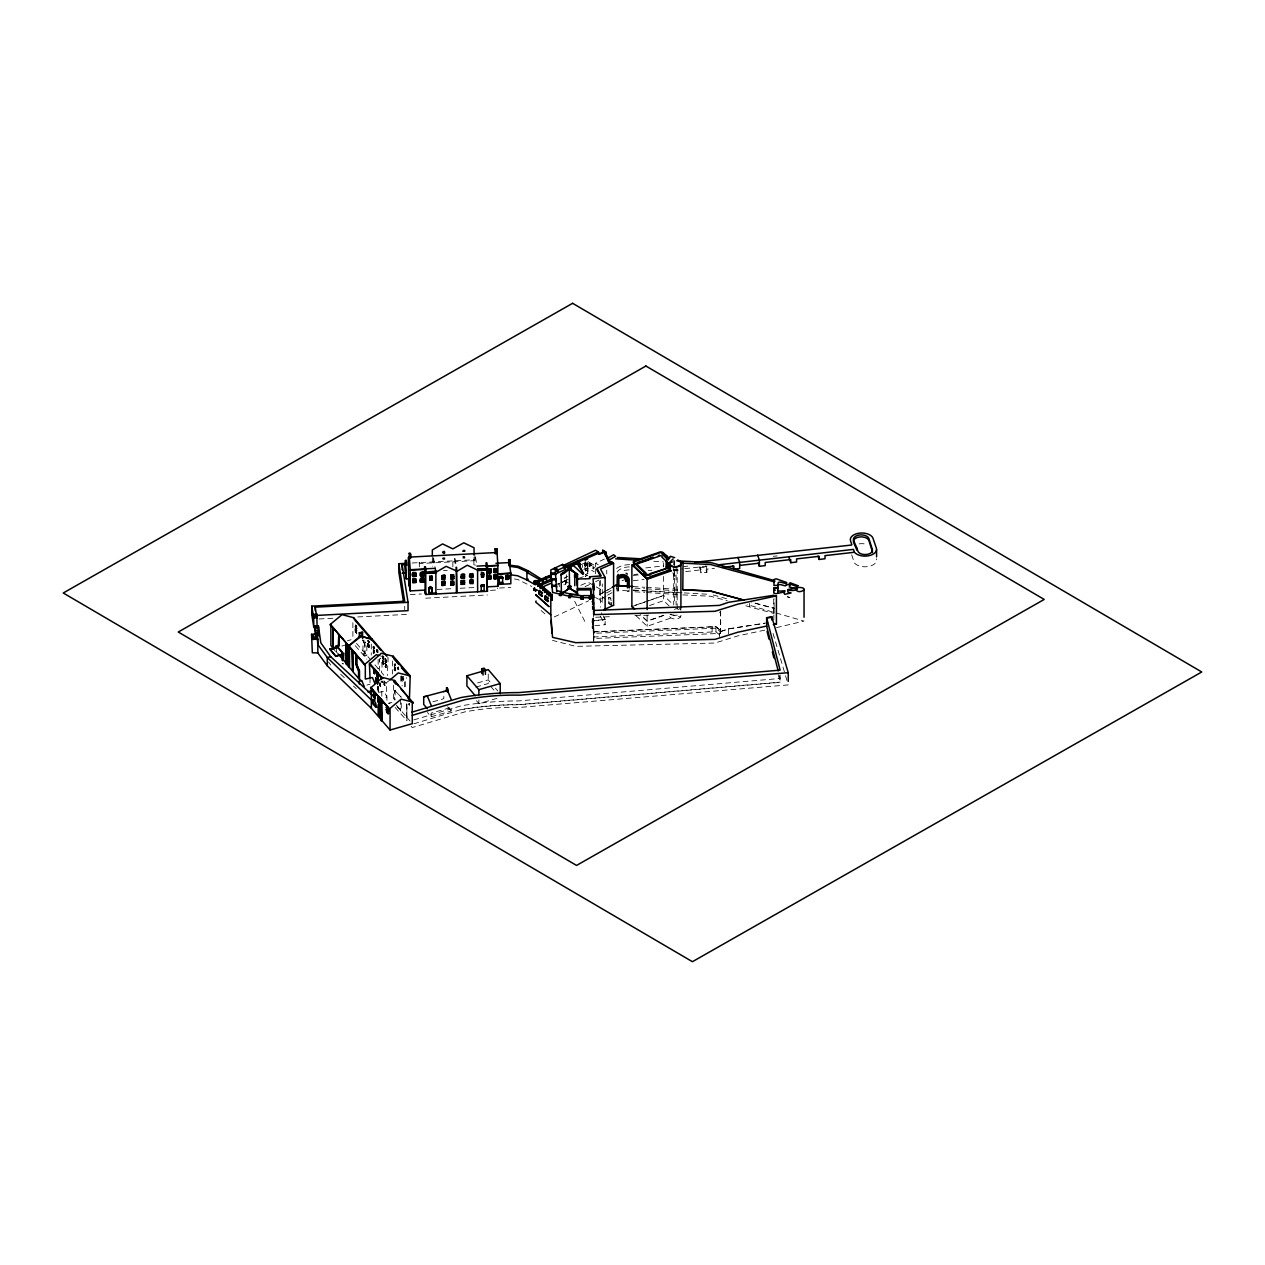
<?xml version="1.0" encoding="UTF-8"?>
<svg xmlns="http://www.w3.org/2000/svg" width="1265" height="1265" viewBox="0 0 1265 1265"><rect width="100%" height="100%" fill="white"/><g stroke="black" fill="none" stroke-linecap="round" stroke-linejoin="round"><path stroke-width="0.75" stroke-dasharray="5 3.75" d="M593.159 620.214C592.178 615.359 591.704 626.602 592.368 628.389L593.459 628.373M593.174 619.407L593.19 618.237M593.301 618.743L593.364 625.669L592.273 625.685M773.785 619.85L774.101 608.259L751.378 602.093M593.68 642.161L594.265 631.741L715.958 626.618L720.671 630.587L720.37 631.709L728.593 628.942L764.345 623.392M616.672 588.019A13.109 7.574 0 0 0 617.162 589.19C621.099 588.083 615.976 593.902 617.304 589.205M629.48 589.885L627.44 591.593L629.211 591.419M789.834 597.507L787.273 596.78L789.834 597.507L789.834 594.487M390.284 679.716L386.363 682.752L386.948 700.604M588.494 563.731L590.091 562.814L590.091 565.012L588.494 565.929L588.494 563.731L585.189 562.846M589.537 564.332L591.135 563.415L594.566 565.392L592.969 566.309L589.537 564.332L589.537 566.53L588.494 565.929M589.537 566.53L591.135 565.613L591.135 563.415M592.969 566.309L592.969 568.507L594.566 567.59M602.804 592.716L599.594 594.566L605.745 599.436M604.401 591.783L610.821 588.083M599.594 594.708L606.014 591.008M607.611 590.091L612.418 587.308M606.741 592.985L612.276 589.79M606.014 596.1L599.594 599.8L595.594 597.491M607.611 595.183L612.418 592.399M587.687 562.688L585.173 563.874L587.972 562.893M585.173 565.518L587.972 564.522L587.972 568.206C582.422 573.725 586.264 558.972 585.458 569.392M585.458 565.708L587.972 564.522M595.594 566.926L595.594 563.241L604.306 559.146M585.173 569.203L587.972 568.206M585.173 570.815L587.972 569.835L587.972 573.519L585.458 574.705M563.858 581.173L566.467 579.955L566.467 583.639L563.858 584.857M585.458 571.021L587.972 569.835M585.173 574.5L587.972 573.519M585.173 576.144C591.909 573.678 581.853 576.113 585.173 579.813M585.015 586.644L592.067 583.323M595.594 581.663L599.072 580.034M554.26 616.956L588.715 600.733M585.679 563.89L584.636 563.083L581.536 564.427L582.612 565.234L585.679 563.89L585.679 566.087L586.233 563.652M567.764 576.476L564.174 578.042L565.803 579.117M583.861 569.424L587.434 567.859L594.17 571.748M584.636 563.083L584.636 565.281L586.233 565.85M557.786 583.877L559.209 583.26L559.32 587.26M564.585 580.935L568.175 579.386M557.786 584.13L559.32 583.592L557.897 584.209M561.138 582.564L568.301 579.465M561.107 582.817L568.285 579.718M578.738 578.39L583.576 576.619M580.841 585.284L588.019 582.169L594.566 585.964M673.597 564.538L674.688 564.158L674.688 560.901M635.409 605.223L663.635 595.388L673.201 604.702M631.883 606.615L663.635 595.546M649.514 605.555L663.635 600.622L669.106 605.856M674.403 609.477L675.937 608.718A5.724 3.305 0 0 1 679.843 610.015M663.745 615.264L647.142 621.052L641.592 615.739M663.745 615.423L647.142 621.21L640.201 614.569M636.042 615.676L647.142 626.286L671.114 617.937L671.114 614.252M719.39 612.307L720.37 611.975L720.37 636.785M720.37 631.551L728.593 628.784L768.108 622.649M593.475 621.289L593.285 618.3L593.68 638.477L719.39 633.449L720.671 632.136L715.958 628.183L593.491 633.338L593.064 620.672L605.129 619.439L605.129 624.689L593.064 625.906L593.617 640.438M413.781 719.927L460.934 705.886A198.984 114.878 0 0 1 518.776 700.921L780.125 678.467L779.161 674.704M413.781 723.817L460.934 709.57A198.984 114.878 0 0 1 518.776 704.589L780.125 682.151M355.623 625.242L356.904 626.728M355.149 626.902L356.904 628.246L355.149 626.902L355.149 624.009M355.07 628.863L356.857 630.239L356.382 633.338L355.07 631.82L355.07 628.863L356.857 630.239M355.671 629.559L356.382 633.338M355.07 631.82L356.857 633.212M356.256 632.5L355.544 628.721M347.385 640.786L351.053 639.726M341.882 646.036L345.551 644.992M362.944 640.928L363.956 641.402L362.312 640.201M363.308 642.699L365.269 642.13M368.242 640.786L367.72 640.169L368.194 641.371M335.383 651.38L333.501 648.566M367.72 641.513L368.874 642.857L369.348 641.387M367.625 643.442L369.348 644.755L368.858 647.854L367.625 646.415L367.625 643.442L368.858 644.881L368.858 647.854M368.099 644.881L369.348 646.146M367.625 646.415L369.348 647.712M373.048 647.712L374.582 648.803L373.048 647.712L373.048 644.818M374.582 648.803L374.108 646.715L374.108 648.249M373.539 649.625L373.523 653.262L373.539 649.625L374.582 652.234L373.048 651.143M373.523 650.305L374.108 653.262M374.108 650.289L373.634 653.388M362.976 653.768L364.937 653.199L364.937 642.778A2.198 0.791 74 0 1 365.885 642.446A2.198 0.791 74 0 1 366.834 644.992L366.834 655.412L364.873 655.982L362.976 653.768L362.976 643.332A2.198 0.791 74 0 1 363.925 643.015A2.198 0.791 74 0 1 364.873 645.561L364.873 655.982M374.582 650.858L373.048 649.751M376.353 650.194L377.887 652.629L377.887 649.751M376.938 650.874L376.812 652.076M373.048 652.724L373.997 653.135M376.353 651.538L377.887 652.629M377.413 652.076L376.938 649.324M343.084 663.382L342.103 663.666L343.574 663.951M382.346 656.93L383.833 657.99L382.346 655.602M382.346 657.183L383.833 658.227L383.358 659.697L382.346 657.183L383.833 658.227M383.833 657.99L382.916 656.266L383.39 659.033M382.789 657.452L383.263 655.982M383.39 657.452L382.916 659.176M382.346 658.512L383.833 659.555M384.829 658.496L386.315 659.524L385.841 660.962L384.829 658.496L386.315 659.524M387.327 657.942L388.118 657.721L387.327 675.542M385.256 658.986L386.315 662.433L385.303 659.951L384.829 661.405L385.841 662.56M382.346 660.551L383.833 661.595L383.358 664.694L382.346 660.551L383.833 661.595M384.829 659.792L386.315 660.82M383.374 664.03L383.279 660.947L383.279 663.904M382.9 661.2L383.358 664.694M384.829 661.405L386.315 662.433M382.821 662.006L383.833 662.955M386.315 661.105L384.829 660.077M382.346 663.524L383.833 664.568M384.829 663.445L386.315 664.473L385.841 667.572L384.829 663.445L386.315 664.473M385.272 663.951L385.841 667.572M385.303 664.916L386.315 665.849M384.829 666.402L386.315 667.43M385.872 666.924L385.303 663.303M394.506 665.295L395.265 663.872M395.154 665.105L394.079 664.789L395.692 665.738M394.617 667.461L395.06 670.924L394.079 669.786L394.712 666.639L395.692 670.75M395.692 667.778L394.079 666.829M394.712 668.236L395.692 669.169M398.459 667.382L397.827 669.138M397.289 668.521L398.886 669.438L397.289 667.193L397.289 668.521L397.937 667.003M394.079 669.786L394.49 670.276M397.7 668.995L398.459 667.62M366.882 685.077L370.028 684.175M384.323 685.092L384.481 681.788L384.212 684.966M381.065 681.313L382.236 682.673L382.52 681.139M379.88 683.005L380.607 686.452L379.294 685.345M403.156 676.443L402.381 679.495L402.381 676.522L403.677 677.06L403.677 680.032L401.843 678.878L402.523 677.281M383.991 682.894L384.781 683.986M384.781 682.547L384.781 685.646L383.722 681.297L384.781 685.646M401.843 678.878L403.677 680.032M403.677 678.625L401.843 677.471M383.722 684.397L385.066 685.567M379.769 685.883L380.053 682.784M380.164 685.946L379.769 682.863M406.508 678.309L406.35 677.724M378.377 692.35L384.37 691.386L386.948 697.379L383.548 698.359M394.506 690.279L401.258 697.221L394.506 690.279L394.506 700.035M477.585 682.926L488.243 679.874L490.646 682.641M408.959 703.356L408.959 704.7L409.291 703.261M475.798 687.116L488.243 683.543L488.243 669.644M396.957 706.771L401.258 710.867L401.258 699.166M432.851 701.822L443.825 698.675L443.825 691.006M395.123 707.435L406.951 720.734L406.792 703.846M431.175 716.781L451.273 711.025L451.273 707.341L431.175 713.112L431.175 716.781L427.444 712.464M476.478 700.794L478.882 703.577L500.213 697.458M764.708 630.144L737.843 635.884L715.01 643.031L575.717 646.352L552.489 640.39M776.425 627.646L804.034 621.083L747.204 604.591M624.183 570.389L630.065 569.724M645.751 567.922L663.413 565.898M648.249 570.642L651.949 570.215M683.906 566.562L687.765 566.119M773.295 556.331L777.216 555.873M633.749 574.531L637.671 574.089M672.98 570.041L682.8 568.918M684.76 568.697L708.289 565.993M633.291 575.48L638.762 574.863M674.261 570.8L678.151 570.357M699.292 567.938L705.127 567.258L706.866 572.302L701.031 572.966L699.292 564.807M685.646 571.59L701.031 569.835L701.031 572.966M705.712 565.819L706.866 569.171L714.567 568.285M633.196 580.73L644.138 579.481M672.885 572.697L674.039 576.049L677.929 575.607M780.125 675.13L780.125 682.357L518.776 704.795A198.984 114.878 0 0 0 460.934 709.776M788.253 684.903L519.915 707.388A158.536 91.539 0 0 0 464.682 711.942L412.264 727.549L410.018 724.94M442.924 551.24C447.778 551.445 440.109 550.37 442.956 554.007M462.927 550.18C465.884 549.516 465.82 552.615 462.927 551.35M442.924 552.584L444.837 552.568M462.927 551.54L464.84 551.524L464.808 550.085M462.927 556.647L463.781 556.647L462.974 558.071M464.065 556.647L464.84 557.976L464.808 556.553M462.974 556.916L463.733 556.6M462.927 557.802L463.781 558.039M444.837 559.019L442.924 558.845L444.837 559.019L444.837 557.818M412.153 563.004L473.916 559.778L474.059 560.711L419.379 563.573L419.237 562.64L420.059 566.198M443.525 570.642L447.257 570.452M437.073 589.474L453.866 588.589M460.16 588.272L475.071 587.482M499.454 588.035L510.823 587.434M410.24 594.566L421.372 593.981M490.456 590.36L497.857 589.98L497.572 588.13M425.767 598.187L487.452 594.961M319.08 618.98L334.545 618.174M357.758 616.956L408.042 614.331M594.265 631.899L715.958 626.776L720.671 630.729M720.671 610.995L720.671 635.821L715.958 631.852L594.265 636.975L593.064 616.861M609.398 616.703L593.68 617.336L593.68 638.477M634.935 615.691L648.676 615.138M592.368 628.389L592.415 619.803L593.38 619.787L593.38 623.408M593.854 620.815L605.129 619.597L601.413 612.829M593.854 621.273L592.479 621.336L592.415 619.803M593.522 629.891L593.522 626.444M682.8 594.882L710.677 596.258L727.312 600.78M633.385 590.091L682.325 592.826M684.27 592.921L707.768 594.234A12.729 7.353 0 0 1 710.155 594.376M653.784 561.28L663.461 561.913M633.291 586.549L644.77 587.292M646.447 587.292L679.242 589.506M634.951 588.114L644.533 588.731M646.447 588.857L678.973 590.945M633.291 590.233L644.77 590.976M646.7 591.087L679.242 593.19M627.567 590.834L618.49 590.249L618.49 585.853M634.951 591.799L644.533 592.415M646.447 592.542L678.973 594.629M514.396 578.991L517.733 579.465L531.838 586.47M669.976 614.347L680.491 616.988M755.158 603.279L774.101 608.418M745.797 605.808L774.101 613.509L774.101 598.804M726.505 598.725L713.349 594.993A12.729 7.353 0 0 0 711.562 594.582M378.773 655.412L383.896 656.93M595.594 563.241L598.266 564.775M588.019 561.613L590.091 562.814M590.091 565.012L591.135 565.613M592.969 568.507L593.791 568.981L593.791 566.783M596.21 586.897L606.046 592.573M566.103 578.263L566.372 574.769M566.467 579.955L566.182 583.434M565.186 580.746L568.333 582.975M608.829 601.65L611.485 603.832L611.485 599.974A2.324 1.139 66.5 0 0 610.157 597.649A2.324 1.139 66.5 0 0 608.829 597.934L608.829 603.199L611.485 605.239M611.485 605.097L608.402 603.389L608.402 598.124A2.324 1.139 66.5 0 1 609.73 597.839A2.324 1.139 66.5 0 1 611.058 600.163L611.058 605.271M602.678 602.156L599.594 599.8L599.594 581.014M584.636 565.281L585.679 566.087M541.088 610.505L546.464 615.233M340.649 674.245L346.325 679.479M353.409 686.025L356.24 688.634M495.421 688.207L497.825 690.99M490.646 686.326L494.236 690.5M447.541 706.692L451.273 711.025M383.833 656.646L383.358 659.697M356.303 626.033L356.904 628.246M356.43 627.029L355.623 625.4L355.623 626.76M369.348 642.715L368.194 640.043M369.348 646.32L367.625 644.85L368.858 646.289M355.07 630.255L356.382 631.773M356.493 643.395L370.171 659.286M374.962 664.852L378.63 669.122M383.801 675.13L381.461 672.395C383.864 660.393 377.824 648.423 379.737 670.94M408.959 704.7L409.465 705.301L409.465 703.957M355.291 645.688L366.834 659.097M383.943 680.87L386.363 683.669M381.334 681.218L382.52 682.594M379.579 683.653L380.338 685.14L379.294 683.938M379.294 683.732L380.607 685.061M380.607 686.452L379.579 683.859M396.356 705.174L410.018 721.05M336.221 651.712L337.581 653.293M328.536 661.99L330.734 665.074M603.263 616.055L605.129 619.439M600.48 616.229L605.129 624.689M574.658 601.255L586.185 624.167M379.342 659.492L379.737 661.216M851.661 554.829L854.444 562.957A11.622 6.705 0 0 0 868.596 566.467A11.622 6.705 0 0 0 876.36 558.798M699.877 566.483L701.031 569.835M773.057 633.48L784.996 673.881M785.549 675.731L787.178 681.234M778.196 674.625L780.125 682.357M593.38 618.901L593.443 620.593M592.289 618.917L592.368 622.143M475.577 557.422L476.399 562.64M463.986 551.303L463.986 550.133L463.796 551.572M464.84 557.976L464.065 558.023M455.068 558.482L455.89 563.716M454.356 558.529L455.732 567.226M443.968 558.798L444.015 557.865M443.762 558.814L443.968 557.596M433.579 557.865L435.207 568.301M593.459 621.099L593.459 622.143M593.491 623.408L593.38 624.467M593.506 624.451L593.396 625.479M593.522 625.479L593.396 626.444M773.737 599.072L773.737 614.205M749.481 603.421L749.481 606.821M728.593 628.784L728.593 634.018M719.39 633.449L719.39 637.117M715.958 626.618L715.958 631.852M712.116 626.776L712.116 632.026M706.866 569.171L706.866 572.302M677.186 568.76L677.186 610.173M676.111 566.135L676.111 604.986M674.403 560.901L674.403 603.642M674.039 572.918L674.039 576.049M673.723 560.253L673.723 564.143M673.723 566.087L673.723 604.939M663.635 563.099L663.635 566.894M663.635 576.397L663.635 600.622M647.142 615.343L647.142 626.286M618.332 587.403L618.332 591.087M617.004 587.324L617.004 591.008M606.741 570.151L606.741 573.962M602.298 583.892L602.298 586.691M602.298 589.585L602.298 592.811M602.298 596.337L602.298 600.527M600.48 580.461L600.48 607.168M595.594 568.776L595.594 574.294M593.491 612.197L593.491 637.007M587.687 564.332L587.687 568.017M587.687 569.645L587.687 573.314M585.173 560.189L585.189 565.044M582.612 565.234L582.612 567.432M478.882 699.893L478.882 703.577M475.023 555.873L475.023 565.534M474.059 557.011L474.059 560.711M473.916 559.778L473.916 564.775M462.974 550.449L462.974 551.619M452.854 561.818L452.854 566.815M444.79 551.129L444.837 553.912M443.983 553.959L443.952 551.176L443.762 553.959M442.924 557.659L442.956 559.114M433.294 558.055L433.294 565.787M432.33 557.359L432.33 566.23M419.237 562.64L419.379 566.91M406.951 704.036L406.951 720.734M406.492 703.925L406.492 720.639M405.322 686.674L405.322 682.341A2.483 0.901 74 0 1 406.413 681.598M404.721 606.267L404.721 609.603M404.563 686.895L404.563 682.547A2.483 0.901 74 0 1 405.243 681.471A2.483 0.901 74 0 1 406.445 683.306M403.061 676.332L403.013 680.222M402.144 676.664L402.144 685.962M401.495 675.921L401.495 683.353M400.784 676.127L400.784 683.559M400.641 699.355L400.641 711.057M398.238 666.734L398.238 669.628M395.154 663.745L395.06 665.928M395.123 690.105L395.123 699.845M394.712 666.639L394.712 669.612M394.506 663.935L394.617 665.422M393.573 685.203L393.573 702.043M392.561 660.978L392.561 673.992M385.303 658.353L385.398 662.054M383.991 681.218L383.991 684.318M383.263 657.563L383.263 658.891M382.916 656.266L382.916 657.594M382.821 660.425L382.805 664.046M382.236 681.218L382.236 682.673M381.793 691.386L381.793 696.224M380.338 683.527L380.338 686.531M378.156 659.381L378.156 669.106M378.33 686.61L378.33 692.034M378.077 686.31L378.077 691.718M377.603 686.263L377.603 689.963M377.413 649.878L377.413 652.772M374.013 646.779L374.108 648.945M373.539 646.209L373.539 648.281M371.278 644.043L371.278 655.064M370.028 677.708L370.028 684.286M368.874 641.529L368.874 642.857M368.668 643.964L368.194 647.063L368.099 643.316M368.352 640.928L368.352 642.256M363.956 640.027L363.956 641.402M363.482 640.153L363.482 641.545M356.43 625.495L356.43 628.389M356.208 626.096L356.208 627.456M356.145 629.417L356.145 632.389M355.734 624.704L355.829 627.693M355.765 629.67L355.765 632.642M352.888 622.665L352.888 637.37M336.601 647.712L336.601 651.617M622.095 580.651A13.109 7.574 0 0 1 623.882 580.034M677.328 615.059A5.724 3.305 0 0 1 672.948 615.027M679.843 608.465A5.724 3.305 0 0 1 680.918 610.062L680.918 610.204A5.724 3.305 0 0 0 679.843 608.623M859.125 543.855A11.464 6.625 0 0 1 867.6 544.582M617.178 572.08A13.109 7.574 0 0 1 629.954 566.91M616.624 568.396A16.682 9.63 0 0 1 629.67 564.649M680.918 615.296A5.724 3.305 0 0 1 678.008 618.569A5.724 3.305 0 0 1 671.668 618.253L670.624 617.636A5.724 3.305 0 0 1 669.565 615.185M355.544 630.112L356.382 631.947L355.544 630.112M376.828 649.831L377.887 651.064L376.828 649.831M373.539 651.001L374.582 652.44L373.539 651.001M391.913 702.423L388.608 703.372L391.913 702.518M444.79 552.299L442.956 552.852L444.79 552.299M593.38 622.649L592.415 622.665L592.479 624.198L593.443 624.198L593.38 622.649M565.692 581.868L565.692 584.351L565.692 581.868"/><path stroke-width="1.5" d="M490.899 568.934L490.931 572.745L489.539 572.824L489.508 568.997L490.931 569.139L489.508 568.997M374.076 673.186L374.25 669.897L374.25 672.996M423.585 578.073L423.649 582.042L422.257 582.121L422.21 578.137L423.649 578.469L422.21 578.137M574.863 574.484L574.848 576.824L576.445 576.824L576.461 574.484L574.863 574.484L574.753 585.695M777.817 592.178L777.896 590.391M538.969 585.568C538.858 574.863 536.771 588.525 539.38 581.457L538.084 580.461L541.183 579.133L543.175 581.726L541.894 578.817L544.851 577.536L546.733 580.176L545.468 577.267L548.978 575.749L550.923 578.326M627.487 586.233L615.628 585.316L612.418 587.166L615.628 585.316M627.487 578.832L622.886 577.346L618.395 578.247A4.712 3.827 10.9 0 1 622.933 575.638A4.712 3.827 10.9 0 1 627.487 578.832L627.44 587.909M618.474 586.565L618.632 585.6L617.304 585.521M627.487 586.074L633.038 586.581M627.725 586.185L627.772 578.864M618.411 585.458L618.395 586.343L618.395 578.247M743.947 600.227L710.677 591.166L682.8 589.79L683.084 561.723M535.506 590.107L536.344 590.328A1.85 1.075 0 0 0 536.803 590.233M796.997 589.063L797.915 587.419C811.165 587.308 799.195 594.566 796.476 590.265M534.573 588.541A1.85 1.075 0 0 0 535.87 590.375L534.636 590.107M536.044 600.986L535.712 602.077L550.813 614.885L552.536 637.339L575.717 642.667L715.01 639.347L737.843 632.215L766.622 626.064L778.196 670.94M538.922 581.663L536.819 580.714A2.261 1.297 0 0 0 535.095 580.682L535.427 580.983A1.629 0.933 0 0 1 537.435 581.995A1.629 0.933 0 0 1 535.095 582.738L534.921 584.003L535.364 582.801M773.342 624.625L776.425 623.961L776.425 595.926L737.843 604.164L715.01 611.295L593.696 614.616L593.696 597.712L590.581 597.728L590.581 599.12L589.537 599.136L589.537 597.728L583.023 597.728L583.023 599.136L581.125 599.136L581.125 595.641L571.654 594.392L570.135 597.855L568.665 597.523L570.199 594.028L562.672 592.115L560.964 595.736L559.43 595.388L561.012 591.688L556.916 590.644M559.43 595.388L561.012 591.688M534.573 588.067A2.261 1.297 0 0 0 533.751 589.585A2.261 1.297 0 0 0 536.075 590.423C534.542 590.012 536.613 591.166 535.712 589.68M568.665 597.523L570.199 594.028M667.367 561.897L667.509 567.384M481.348 584.809L483.863 584.683M673.122 558.893L668.853 563.225L672.49 561.945M425.435 572.27C452.554 568.87 421.735 575.243 425.799 572.444M425.767 573.251L426.178 571.859M570.831 569.06L570.42 569.867L570.942 566.957L567.748 566.973C571.337 572.318 549.374 580.129 569.297 569.013L577.536 574.5L570.831 569.06L570.942 569.851M570.42 569.867L577.536 574.5M577.536 574.089L577.409 594.344L569.582 594.392M577.409 594.344C578.121 589.569 567.827 591.135 571.132 586.422L568.111 586.438L568.127 589.348L569.582 588.478L569.282 568.602L567.748 569.456M571.132 588.952L569.582 588.478M578.722 566.372L580.161 565.866L580.161 563.494L577.346 561.328L576.097 561.866L578.911 564.032L578.848 566.277M572.223 565.882C574.168 563.32 591.704 586.818 577.472 564L576.097 564.348L576.097 561.866M605.35 554.813L606.267 554.608L606.267 552.125L602.678 550.275L605.508 552.457L605.35 554.813L606.235 554.355L610.568 562.419M598.851 554.323L604.101 552.441L609.335 562.372L605.492 554.687M352.555 651.111L356.287 654.796L355.829 664.204L358.548 671.146L358.548 678.309L352.555 671.351L352.239 650.748L352.698 670.861L348.824 667.003L348.681 645.783L360.272 636.042L371.562 639.22M362.565 638.667L362.565 632.532L359.292 632.753L359.292 636.88L360.778 636.627L349.267 645.609M390.284 679.716L398.222 672.933L410.192 675.905L409.481 697.489M561.122 574.658L568.175 569.867M561.423 594.123L568.459 588.921L561.407 593.712L561.122 574.247M538.242 584.794L551.097 579.117M435.856 572.349L446.102 566.325L457.076 571.242L467.323 565.218L477.585 570.167L487.626 569.645L486.899 562.83M487.626 569.535L489.255 569.234L487.879 569.313M543.397 580.366L528.264 570.847L526.936 571.622L517.733 567.463L509.384 566.261L509.194 562.577L495.943 563.273M535.127 584.683L526.936 579.955L526.936 572.397L528.264 571.622M528.264 579.18L526.936 579.955L517.733 575.796L511.044 574.832M606.741 558.735L613.651 554.75L615.628 556.3L607.611 560.917M555.272 574.136L565.566 569.313L565.566 566.499L562.593 564.411L555.398 567.795L558.355 569.882L557.312 571.78L557.312 570.373L554.355 568.285L550.813 569.946L551.113 575.259M558.355 571.29L555.398 569.203L554.355 569.693L554.355 568.285M585.173 560.189L587.687 559.004M557.312 570.373L555.272 571.321L555.414 574.31L551.05 574.421M558.355 569.882L565.566 566.499M539.38 581.457L542.464 580.097M543.175 579.797L546.116 578.5M546.733 578.231L550.196 576.698M564.016 566.815L598.377 551.888L599.594 553.991M598.377 553.295L564.016 568.222L565.566 569.313M578.911 564.032L580.161 563.494M550.892 580.92L540.266 585.537L550.528 594.313M542.084 587.181L550.892 583.355M582.722 573.93L583.592 573.504L579.67 566.087M609.335 562.372L611.722 563.305L611.722 561.897L596.874 568.349L601.223 575.907L589.616 576.777L589.616 578.184M613.588 605.445L613.588 563.32L600.48 569.013L605.129 577.472L605.129 609.904M603.753 609.714L613.588 605.287M677.518 560.395A5.724 3.305 0 0 1 679.843 561.454L680.27 561.328M535.142 583.118L538.969 583.624M541.404 585.679L539.412 584.003L538.052 584.509L539.997 586.233L541.404 585.679L541.404 587.624M544.488 590.186L546.021 589.569L546.021 591.514L544.488 592.131L544.488 590.186L542.78 588.668L544.282 588.099L546.021 589.569M544.488 592.131L548.109 591.324L548.109 593.269M539.997 586.233L540.408 588.541L540.408 586.596L541.847 586.059L543.918 587.798L543.918 589.727M540.408 586.596L542.416 588.351L543.918 587.798M544.899 592.494L544.899 590.549L546.48 589.949L548.109 591.324M535.617 594.55L549.073 606.647L535.712 594.771M538.858 593.775L541.72 596.305L541.72 593.253L538.858 590.723L538.858 593.775L542.4 596.052M546.48 589.949L546.875 594.234L546.875 592.305L548.52 591.672L550.085 593C551.572 597.254 546.274 596.179 548.52 591.672M550.085 593L548.393 593.633L546.875 592.305M548.852 595.973L548.852 594.028L550.544 593.38L550.544 595.325M544.883 599.104L547.808 601.666L547.808 598.614L544.883 596.052L544.883 599.104L548.488 601.413M335.383 646.462L338.34 645.403L338.783 634.461M335.826 646.336L338.783 645.276M603.421 552.22L598.519 554.038L599.452 553.643M572.144 565.676L576.84 563.937M637.165 562.814L653.056 557.28M637.623 562.941L647.886 560M648.471 559.162L653.372 557.454M669.897 557.881L666.513 557.849L667.746 556.426L663.919 553.564A3.163 1.818 0 0 0 661.642 551.999A3.163 1.818 0 0 0 658.29 552.615L635.852 560.442A3.131 1.818 0 0 0 633.259 561.96A3.131 1.818 0 0 0 634.967 563.842L644.913 573.361A3.178 1.834 0 0 0 647.648 575.259A3.178 1.834 0 0 0 651.175 573.867L670.339 567.194L670.339 570.309L651.175 576.982A3.178 1.834 0 0 1 647.648 578.39A3.178 1.834 0 0 1 644.913 576.476L634.967 566.973A3.131 1.818 0 0 1 633.227 565.455A3.131 1.818 0 0 1 634.635 563.826M669.043 563.399L668.284 562.672L669.043 566.657M669.391 564.585L669.818 567.906M674.688 557.644L670.403 556.3L666.133 560.616L666.133 567.131L666.955 566.846M670.339 567.194L649.989 573.662A2.056 1.186 0 0 1 647.506 574.531A2.056 1.186 0 0 1 646.004 573.108L635.821 563.352A2.056 1.186 0 0 1 634.113 562.008A2.056 1.186 0 0 1 636.469 561.028L658.907 553.2A1.692 0.98 0 0 1 661.152 552.726A1.692 0.98 0 0 1 661.959 554.023L668.22 560.016M631.883 606.457L634.651 609.113L631.883 606.615L631.883 564.664L647.142 579.259L671.114 570.894L669.897 569.851L649.989 576.777A2.056 1.186 0 0 1 649.483 577.314M335.763 646.921L339.21 645.767L339.21 634.951L338.34 634.587M778.007 585.363L773.943 585.474L774.101 579.512A3.589 2.071 0 0 1 776.552 578.911L786.767 582.533L785.233 583.418L780.647 582.185A1.787 1.028 0 0 0 778.117 583.039L777.817 589.711A2.372 1.376 0 0 0 780.252 591.119L784.933 590.708L784.727 591.878L776.425 593.649A3.7 2.135 0 0 1 773.737 593.016L773.943 587.925L778.007 587.814M534.573 581.758L534.573 580.841A2.261 1.297 0 0 0 533.656 581.679L534.194 582.801M411.773 712.195L460.934 697.553A198.984 114.878 0 0 1 518.776 692.587L780.125 670.134L766.622 617.731L771.697 616.64L788.253 672.695L788.253 681.408M412.2 715.357L464.682 699.719A158.536 91.539 0 0 1 519.915 695.165L788.253 672.695M374.867 683.337L372.448 677.534L365.316 679.068L365.316 665.295L330.291 624.42L342.024 614.632L353.678 617.699L386.884 656.282M330.291 625.448L333.264 628.041L333.059 648.692L333.264 628.041M359.292 632.753L362.565 632.532M346.373 643.932L346.373 664.172L346.373 643.932L346.61 664.441L348.824 667.003M343.574 660.267L342.594 660.551L342.594 654.416L335.763 656.377L329.754 649.072L337.581 646.826L343.574 653.799L343.574 660.267L346.831 664.046M346.61 644.201L349.267 646.652L349.267 666.876M329.754 649.404L338.119 647.791L343.084 653.562L342.103 653.847L342.594 660.551M348.824 646.779L352.698 650.621M371.278 640.359L372.068 639.078L360.272 636.121M345.456 652.629L346.483 656.14L345.456 655.27M346.041 652.993L345.819 655.681M329.754 649.072L335.763 656.045L343.574 653.799M345.456 654.052L346.483 654.922L345.456 653.863M355.829 654.922L365.316 665.295M342.103 659.982L343.084 659.697M330.291 624.42L364.731 664.425L376.322 654.685L378.773 655.412M381.524 678.056L369.443 664.014L381.303 653.262L393.257 656.25L410.192 675.905M392.561 657.262L393.257 656.25M369.443 664.014L370.028 677.708M373.491 669.406L374.567 673.755M374.567 670.671L374.851 673.676M373.76 671.003L374.567 672.11M377.966 677.313L376.685 676.222L376.954 673.043M377.603 684.412L378.077 673.186L374.63 669.185M358.548 678.309L361.837 681.471M377.413 673.565L377.523 676.791M376.954 674.482L377.966 675.652M376.954 674.704L377.966 675.874M376.243 678.783L376.749 682.373L375.626 681.06L375.911 677.961M375.911 679.368L377.033 680.681L376.148 680.27M377.033 679.273L375.626 678.056M381.334 679.574L381.334 678.135M376.417 681.582L376.417 678.578L377.033 682.294M390.063 730.032L390.063 709.539L370.629 688.034L382.473 677.439L394.38 680.443L413.07 702.961L412.264 703.198L412.264 723.675L390.063 730.032L382.014 720.686L381.303 700.383L382.014 720.686M370.629 688.034L381.619 699.719L379.785 699.355L380.971 699.845L381.303 720.892M367.751 691.844L373.096 690.311M373.475 692.018L374.804 692.682L374.187 695.038L373.475 692.018L374.993 698.517L374.361 693.062L374.993 693.789M373.475 694.2L374.804 694.865M373.475 694.596L374.804 695.26L374.187 697.584L373.475 694.596L374.978 695.054M374.978 695.45L374.993 696.351M373.475 696.746L374.804 697.41M379.753 698.422L378.551 697.932L379.753 698.422L379.785 704.083L380.971 704.573L379.785 704.083M481.712 673.518L481.712 668.821L484.084 668.141L485.412 669.691L485.412 674.387M379.168 697.758L379.168 699.924L377.776 699.529L377.776 701.759L379.01 702.281L378.393 701.585M481.712 668.821L483.04 670.371L485.412 669.691M379.753 700.604L378.551 700.098M475.292 695.718L466.911 685.994L466.911 675.763L488.243 669.644L500.213 683.543L500.213 693.773M372.337 703.229L375.895 707.372L375.895 703.751L374.124 700.193L372.337 699.608L372.337 703.229L373.286 702.961L376.859 707.103M381.698 700.683L380.528 700.209L380.528 702.423L381.698 702.897M378.551 702.66L379.753 703.166L378.551 702.66L377.776 697.031L377.776 699.197L379.01 699.719L378.393 699.023M381.144 702.249L379.785 701.933L380.971 702.407M381.144 700.035L381.081 705.601L381.144 702.597M381.698 703.261L380.528 702.787M380.18 706.961L381.16 706.692L381.16 716.37L380.18 716.654L378.188 714.361L378.188 704.668L380.18 706.961L380.18 716.654M447.004 687.796L446.276 690.769L447.004 687.796L448.095 691.828L446.814 690.69M446.276 688.002L448.095 689.061M386.426 707.072L387.738 707.704L387.122 710.029L386.426 707.072L387.122 710.029M427.444 708.779L423.712 704.447L423.712 696.778L447.541 690.484L451.273 699.672M387.375 708.163L388.687 708.811L388.07 711.151L387.375 708.163L388.687 708.811M386.426 709.222L387.738 709.855M386.426 709.633L387.738 710.282L387.122 712.606L386.426 709.633L387.122 712.606M370.629 687.259L389.335 708.985L401.163 699.166L413.07 702.17M387.122 710.456L388.687 710.962M387.375 710.74L388.687 711.389L388.07 713.713L387.375 710.74L388.687 711.389M386.426 711.8L387.738 712.432M378.188 714.361L381.16 716.37M387.375 712.891L388.687 713.539M466.911 675.763L478.882 689.662L500.213 683.543M380.907 720.433L381.619 701.585M773.864 588.099L777.896 587.94M773.864 590.549L775.524 590.107M535.775 590.154L536.107 590.407A1.629 0.933 0 0 1 534.415 589.079M373.238 696.019L330.734 656.741L327.303 657.531L317.815 644.565L316.993 634.018L311.57 634.303L312.329 652.803L317.815 652.898L327.303 665.864L371.357 708.321L381.619 720.228M787.842 589.585L796.476 587.814C799.401 590.549 789.724 591.308 787.842 589.585L787.842 592.036L791.084 592.969L784.727 594.329L783.889 592.842M534.636 588.178A2.04 1.17 0 0 0 534.004 589.553A2.04 1.17 0 0 0 536.17 590.265L536.676 590.17A2.04 1.17 0 0 0 537.135 590.028M766.716 618.079L771.871 617.257M423.712 696.778L427.444 696.256L431.175 705.443M694.801 562.308L851.725 545.025M718.093 564.87L853.448 549.389L854.444 552.267A11.622 6.705 0 0 0 868.596 555.794A11.622 6.705 0 0 0 876.36 548.109L872.834 537.831A11.464 6.625 0 0 0 859.125 533.182A11.464 6.625 0 0 0 850.539 540.914L851.725 544.345M722.283 567.4L733.842 566.072L733.842 569.203L739.677 568.538L739.677 562.403L737.954 557.375M739.677 565.408L759.364 563.162M853.448 552.378L825.001 555.635L825.001 558.766L819.167 559.446L818.028 556.078M758.209 562.925L759.364 566.293L765.199 565.613L765.199 562.482L790.736 559.573L790.736 562.704L796.571 562.024L796.571 558.893L819.167 556.315L819.167 559.446M605.129 577.472L593.064 578.706L593.886 590.202L593.253 583.355M533.688 583.086L534.241 582.121M409.212 553.295L410.572 554.212L410.572 558.055L409.37 558.118L409.212 553.295L410.572 554.212M495.263 553.611L495.105 548.804L496.829 548.71L496.971 553.517L495.263 553.611L495.184 552.599L409.212 557.122M496.971 549.69L495.263 549.785L495.105 548.804M405.464 560.49L406.271 560.458L406.587 565.328L405.78 565.376L405.464 560.49L405.464 563.415L406.429 563.384L406.587 565.328M405.78 562.451L406.587 562.419M403.598 602.409L398.823 572.033L398.823 563.7L405.622 563.431L406.176 578.801L408.326 578.69L410.24 590.882L425.087 590.107L425.767 594.518L435.903 593.981L435.856 571.353M402.159 569.867L402.159 564.87L405.274 564.712L405.274 573.045L402.159 573.203M508.641 559.699L509.89 559.636L510.111 561.043L508.862 561.107L508.641 559.699L508.862 564.459L510.111 564.396L509.89 559.636M424.534 567.179L425.372 566.72L426.178 572.855M508.641 563.052L509.89 562.972M410.24 590.882L410.255 569.724L435.207 568.301L435.935 572.918L425.435 573.266L424.534 566.752M476.937 566.119L487.136 565.582L487.847 570.12L477.632 570.531M486.756 565.977L497.888 565.218L497.857 586.296L486.756 586.865L486.756 565.597L487.452 591.277L435.903 593.981M425.103 569.424L410.255 570.199M486.788 566.167L497.888 565.597L496.829 548.71M412.785 572.507C416.311 572.46 409.828 572.65 412.849 576.476L414.272 576.397L414.208 572.428M422.178 572.017C425.641 571.954 419.253 572.191 422.241 575.986L423.649 575.907L423.585 571.938M477.632 591.799L477.585 569.171L486.867 568.681L485.95 562.878M421.941 574.089C417.387 573.33 424.645 569.598 421.941 576.002L420.454 575.686L420.454 574.01L421.878 573.693L420.454 574.01M494.014 568.76C497.113 566.926 490.725 572.982 495.485 572.507L495.453 568.697M495.738 568.681C499.074 568.285 492.86 569.108 495.785 572.492L497.161 572.428L497.129 568.602M487.879 569.503L477.585 569.171M435.951 572.381L425.815 572.903M415.964 574.389L412.849 574.547M423.649 574.01L422.178 573.678M489.255 570.91L487.879 570.974L489.223 570.942M489.539 570.894L490.931 570.815L489.508 570.926M494.014 570.673L495.485 570.594M495.738 570.594L497.161 570.499M420.454 575.686L421.941 576.002M414.525 576.397L415.964 576.318C417.434 567.669 411.394 576.461 415.964 576.318M481.538 574.784L483.594 574.674L483.594 572.982L481.412 572.365L481.538 576.887L483.594 576.777L483.467 574.31L481.412 574.421M494.014 572.365L495.485 572.507M441.785 575.67L444.821 575.354L441.785 575.67L441.785 579.275L444.837 579.117L444.821 575.354M450.767 578.801L450.735 575.037L452.127 574.974L452.143 578.738L450.735 578.643L452.143 578.738M452.411 574.958C455.716 574.468 449.534 575.449 452.443 578.722L453.819 578.643L453.787 574.879M461.361 574.484C464.382 572.586 458.136 578.738 462.8 578.168L462.784 574.405M463.069 578.168L463.053 574.389L464.476 574.326L464.508 578.089L463.053 577.994L464.508 578.089M469.979 573.978L471.371 573.899L471.402 577.662C468.888 578.975 468.841 572.76 471.402 574.057L471.402 577.662M471.671 573.883C474.565 572.001 468.509 578.2 473.063 577.583L473.031 573.82M489.255 572.839L487.831 572.697L489.255 572.839L489.223 569.013M452.143 575.132L450.735 575.037M464.508 574.484L463.053 574.389M431.903 576.35L429.768 575.939L429.847 580.24L431.903 580.129L431.824 575.828L431.903 578.01L429.847 578.121M483.594 574.674L481.412 574.041L481.538 575.148L483.594 575.037M497.572 573.915L510.839 573.092L510.823 583.75L497.572 584.446L497.857 586.296M420.454 578.231C423.269 577.899 418.762 578.896 420.518 582.216L421.925 582.137L421.878 578.168M431.824 577.488L429.768 577.599L429.847 578.469L431.903 578.374M497.588 574.089L510.839 573.393L509.194 562.577M429.768 577.947L431.824 577.852L431.903 580.129M444.837 577.235L441.785 577.567M453.819 576.745L452.443 577.014M462.8 576.271L461.393 576.555M464.508 576.176L463.069 576.461M471.402 575.781L469.995 576.034L471.371 575.622M471.671 575.781L473.031 575.528M414.256 578.959L412.785 578.643L412.849 582.612L414.256 582.533L414.193 578.564L414.256 582.533M441.754 577.393L444.821 577.077M450.735 576.951L452.127 576.872M452.411 576.856L453.787 576.571M461.361 576.397L462.784 576.113M463.053 576.302L464.476 576.018M473.063 575.875L471.671 575.607M487.879 579.038L487.831 575.259L489.223 575.18L489.255 578.975L487.831 578.832L489.255 578.975M489.587 578.959L489.555 575.164L490.931 575.306L490.931 578.88L489.587 578.959L489.555 577.077L490.931 576.966M494.046 578.722L494.014 574.927L495.453 575.069L495.453 578.643L494.046 578.722L494.014 576.856L495.453 576.729M495.801 578.627L495.769 574.832L497.129 574.769L497.161 578.564L495.769 578.421L497.161 578.564M483.594 576.777L481.538 576.887M414.193 580.208L412.785 580.287L414.256 580.872M420.454 579.908L421.925 580.477L420.518 580.54M507.312 575.464L507.36 577.409L506 577.488L505.937 575.528L507.312 575.464L507.36 576.682L506 576.761L507.312 576.081M507.613 575.449L508.973 575.369L509.036 576.603L507.676 576.666L507.613 575.449L507.676 577.393L509.036 577.33L508.973 575.369M412.785 580.54L414.256 580.619M415.964 580.524L414.588 580.588M421.925 580.224L420.454 580.145L420.518 582.216M422.21 580.066L423.649 580.145M431.824 579.607L429.847 580.24M461.361 578.089L462.8 578.168M489.555 576.824L490.931 577.22L489.587 577.283M494.014 576.587L495.453 576.998L494.046 577.061M506 575.907L507.36 575.844M507.676 575.828L509.036 575.749M487.831 577.172L489.223 577.093M495.769 576.761L497.161 576.634M508.973 576.002L507.613 576.302L509.036 576.381M507.36 576.461L506 576.54L505.937 575.528M498.79 577.33L498.916 578.374L502.695 578.184L502.553 577.125L498.79 577.488L498.916 583.323L502.695 583.118L502.553 577.299M414.193 582.137L412.849 582.612M420.454 581.821L421.925 582.137M414.588 582.517L415.964 582.453C417.403 573.851 411.568 582.533 415.964 582.453M489.555 578.738L490.931 578.88M494.014 578.5L495.453 578.643M507.36 577.678L506 578.674L507.312 577.03M507.676 577.662L509.036 578.5L507.676 578.579L507.613 577.014M444.79 581.331L444.837 585.268L441.785 585.442L441.722 581.489L444.79 581.331L441.754 581.663M461.361 580.588L461.393 584.351L461.361 580.588L464.476 580.429L464.508 584.193L461.393 584.351L464.508 584.193M470.027 580.208L471.418 580.145L470.027 580.208C468.208 585.062 473.284 584.794 471.386 579.971M471.687 579.955C474.549 578.168 468.572 584.24 473.078 583.655L473.063 579.892M450.767 584.968L450.735 581.204L452.111 581.125L452.127 584.889L450.735 584.809L452.127 584.889M452.459 584.873L452.427 581.109L453.819 581.204L453.819 584.809L452.459 584.873L453.819 584.809M461.393 580.761L464.508 580.588M506 579.591L507.36 578.848L505.937 579.212M509.036 578.769L507.676 579.497L508.973 578.137M452.111 582.817L450.735 583.102M470.027 581.884L471.418 581.805M471.687 581.9L473.078 581.726M441.754 583.624L443.13 583.402M443.462 583.529L444.837 583.307M452.459 583.181L453.819 582.896M461.361 582.438L464.508 582.311M444.821 585.11L441.785 585.442M498.79 582.438L502.553 582.248L502.695 583.118M431.808 587.893L431.903 593.143L431.808 587.687L428.914 588.035L429.009 593.285L435.903 592.953M431.808 587.687L430.353 586.581L428.914 587.846L431.903 588.494M317.104 627.519L316.851 616.213L313.609 616.387L313.862 627.677L311.791 614.474L311.791 606.141L404.721 601.27L398.823 563.7M315.222 610.505L315.222 607.168L408.042 602.314L408.042 610.647L315.222 615.502M311.791 614.474L317.42 614.173M313.862 617.952L317.104 617.779M315.112 633.749L315.112 625.954L318.353 625.795L320.82 642.841L330.734 656.741M315.112 625.954L315.428 627.914L318.669 627.74M315.428 627.914L315.428 630.492L318.669 630.334M484.052 585.268L481.143 585.41L481.269 586.391L484.163 586.233L484.005 584.968M428.914 592.668L431.808 592.526M481.269 590.771L484.163 590.644L484.052 585.489L482.724 584.889L481.269 586.154L484.163 586.011L481.143 585.648L481.269 590.771L484.163 590.644M316.029 634.556L313.024 634.682L313.499 638.651L316.503 638.525L316.029 634.556L316.345 639.537M316.029 636.88L313.024 637.007L313.341 639.647M552.078 587.656L552.078 586.264L556.537 586.138L556.537 587.545M551.05 573.013L555.414 572.903M556.742 591.53L555.477 573.741L551.113 573.851L551.587 581.362M551.493 578.864L555.904 578.753L555.904 580.161M555.999 581.236L555.999 579.829L551.587 579.955L551.999 585.347L556.458 585.236L556.458 586.644M593.364 589.474L593.744 583.355M592.21 596.305L593.19 596.289L593.19 601.618L592.21 601.618M592.431 602.156L593.396 602.14L593.475 604.227L592.51 604.243M592.431 606.947L593.396 606.931L593.475 609.034L592.51 609.034M570.942 569.44L569.282 568.602M574.563 574.721L576.682 574.705L576.714 577.204L574.595 577.204L574.563 574.958L576.682 574.705M577.188 585.679L576.461 574.484M591.261 597.033L590.565 588.462L577.346 588.525L577.346 589.933L590.565 589.87L591.261 598.44M575.116 574.658L576.207 574.658L576.223 576.729L575.132 576.729L575.116 575.116L576.207 574.658M581.125 595.641L581.125 597.048L583.007 597.048L583.007 595.641L589.537 595.625L589.537 599.136M589.537 595.625L589.537 597.033L590.581 597.033L590.581 595.625L593.696 595.625L593.696 597.033M574.863 574.879L576.461 574.895M574.848 576.413L576.445 576.413M317.815 652.898L317.815 639.252L312.329 639.157L311.57 634.303M682.8 563.162L710.677 564.538L774.101 581.789A3.589 2.071 0 0 1 774.812 581.457M682.8 589.632L710.677 591.024L743.947 600.069M617.304 557.486L641.877 558.845M676.759 560.79L707.768 562.514A12.729 7.353 0 0 1 713.349 563.257L774.686 580.651M617.004 585.758L618.332 585.837M627.44 586.343L629.179 586.438M615.628 558.83L638.303 560.284M618.49 585.853L625.764 586.327M509.194 565.076L518.476 566.309L528.264 570.847M535.664 590.439L535.759 590.644A1.85 1.075 0 0 1 534.573 588.747M559.43 593.981L552.536 592.399L552.078 586.264M560.964 594.329L568.665 596.115M570.135 596.447L581.125 597.728L581.125 599.136M561.012 593.095L562.672 593.522M570.199 595.436L571.654 595.799L571.654 594.392M795.558 588.668L789.265 586.976L790.198 585.221L786.182 584.098L786.767 584.983L785.233 585.869L780.647 584.636A1.787 1.028 0 0 0 778.117 585.489M375.072 699.924L373.286 699.339L373.286 702.961M534.668 582.991L533.688 582.169M598.377 551.888L595.594 550.275L562.593 565.803L562.593 564.411M526.936 572.397L540.029 579.955M487.847 569.124L487.879 572.918M569.582 588.067L577.836 593.965M611.722 561.897L613.588 563.32M550.923 576.381L549.706 575.433L549.706 577.378M544.899 590.549L546.496 591.957M548.852 594.028L550.813 595.262L550.813 614.885M663.635 553.596L669.153 558.877M666.971 561.945L661.959 557.153A1.692 0.98 0 0 0 661.152 555.857A1.692 0.98 0 0 0 658.907 556.315L636.469 564.143A2.056 1.186 0 0 0 635.409 564.206M669.818 569.645L671.114 570.894M666.133 567.131L668.062 568.997M643.458 573.788L646.004 576.223M371.357 699.988L327.303 657.531L327.303 665.864M534.573 580.841L534.684 581.22A1.629 0.933 0 0 0 535.095 582.738M679.843 561.454L680.57 562.213A5.724 3.305 0 0 1 678.641 566.087A5.724 3.305 0 0 1 671.668 566.008L669.533 563.795M394.443 658.433L401.495 666.623M410.192 676.728L401.432 667.572L406.033 672.917M393.731 658.638L398.443 664.093M354.896 620.198L380.702 650.178M398.127 685.583L394.38 680.443M400.61 688.476L413.07 702.961M393.573 681.471L395.913 684.207M407.773 697.98L411.141 701.901M369.443 663.081L382.742 678.53M376.685 673.122L377.682 674.292M333.501 628.326L335.62 630.776M339.21 634.951L343.021 639.378M378.077 680.902L378.33 675.415M375.626 679.447L377.033 680.886M382.014 700.193L387.754 706.866M379.168 699.924L379.168 702.486M333.264 648.281L330.877 645.514L330.877 625.274M338.119 653.926L341.85 658.259M333.059 648.692L332.806 628.167M548.488 598.361L545.563 595.783L545.563 598.851M542.4 593L539.538 590.47L539.538 593.522M596.874 569.756L600.353 575.812M856.958 550.259L853.495 542.211A7.843 4.522 0 0 1 859.805 536.945A7.843 4.522 0 0 1 868.928 540.598L872.376 551.524A7.384 4.269 0 0 1 872.455 552.647M602.693 552.536L602.678 550.275M364.193 686.389L361.774 680.602L359.339 680.776L359.339 684.001M669.058 563.526L669.422 564.696A6.214 3.589 0 0 0 679.495 566.024A6.214 3.589 0 0 0 677.771 560.142M359.054 671.082L356.398 664.489L356.398 655.57M356.287 664.078L359.007 671.019L359.054 678.91M788.996 557.659L790.736 562.704M757.64 555.114L759.364 560.158L759.364 566.293M732.688 565.85L733.842 569.203M624.752 578.216L625.906 581.568L625.906 576.966M767.049 631.346L768.978 639.078M772.377 652.044L773.832 657.895M497.129 570.294L495.738 570.357M497.161 572.428L495.785 572.492M495.453 570.373L494.014 570.452M494.014 574.927L494.046 576.793M490.931 572.745L489.539 572.824M489.555 575.164L489.587 577.03M486.234 565.629L486.867 569.677M486.756 586.865L487.452 591.277M483.594 572.982L483.467 573.93M464.508 582.438L461.393 582.596M463.069 580.667L463.053 584.114M462.848 580.682L462.816 584.114M453.819 578.643L452.443 578.722M452.127 576.666L450.767 577.109M444.837 579.117L441.785 579.275M443.382 579.196L443.351 575.433M443.477 581.742L443.477 585.347M443.13 581.758L443.114 585.205M425.799 573.44L425.087 568.839L425.087 593.775M423.649 575.907L422.241 575.986M423.649 582.042L422.257 582.121M414.272 576.397L412.849 576.476M410.24 569.614L409.291 557.106L408.326 557.422L408.88 585.853M405.274 564.712L405.069 563.384L406.176 578.801M402.159 564.87L408.042 602.314M315.222 607.168L316.851 617.62M316.993 634.018L317.815 639.252M311.791 606.141L313.609 617.794L313.609 616.387M315.428 630.492L315.728 632.453L318.97 632.294L318.97 635.868M589.616 576.777L589.759 578.69L577.204 579.038L577.204 580.445M550.955 620.388L551.935 633.117M410.572 558.055L410.429 553.232M593.269 586.28L593.696 597.712M593.19 596.289L593.111 594.218L593.19 601.618M804.034 589.537L804.034 617.273M576.413 575.085L576.429 577.125M574.721 575.101L574.753 577.14M570.942 566.957L567.748 566.973M571.132 586.422L568.111 586.438M571.132 588.541L571.132 589.332M593.696 614.616L593.68 610.442L719.39 605.397L728.593 602.298L773.737 595.293A3.7 2.135 0 0 0 776.425 595.926M590.581 595.625L590.581 599.12M583.007 595.641L583.023 599.136M876.582 549.722L876.582 556.853M771.697 616.64L771.697 619.976M766.622 617.731L766.716 626.412M680.918 563.052L680.918 608.101M669.897 566.72L669.897 569.851M669.391 563.289L669.391 564.332M647.142 579.259L647.142 609.651M629.179 588.004L629.179 579.212A6.278 5.107 9.5 0 0 623.74 574.674A6.278 5.107 9.5 0 0 617.257 577.393L617.067 586.96M618.68 576.603L618.68 585.505M593.396 602.14L593.475 609.034M590.565 588.462L590.565 589.87M576.714 577.204L574.595 577.204M576.223 576.729L575.132 576.729M555.477 573.741L555.477 575.148M555.398 567.795L555.398 569.203M551.999 585.347L551.999 586.754M548.978 575.749L548.978 577.694M545.468 577.267L545.468 579.212M544.851 577.536L544.851 579.481M542.78 588.668L542.78 590.613L542.416 588.351M541.894 578.817L541.894 580.761M541.847 586.059L541.847 587.988M539.412 584.003L539.412 585.948M538.052 584.509L538.052 586.454L537.641 584.145M535.19 581.03L535.19 581.963M508.862 561.107L508.862 564.459M498.916 578.374L498.916 583.323M494.046 568.981L494.046 572.586M483.467 574.31L483.467 576.034M483.04 670.371L483.04 675.067M478.882 689.662L478.882 694.785M474.059 555.161L474.059 547.777L463.812 542.812L452.854 548.884L442.592 543.934L432.33 549.959L432.33 555.509M461.393 574.642L461.393 578.247M457.076 592.51L456.428 567.194L456.365 592.542M452.127 574.974L452.127 578.564M447.351 689.267L447.351 692.034M429.009 588.652L429.009 593.285M425.767 572.254L425.767 594.518M425.372 566.72L425.372 567.716M420.518 572.492L420.518 574.168M420.518 574.405L420.518 576.081M420.518 578.627L420.518 580.303M406.271 560.458L406.271 563.368M387.991 707.989L388.07 713.713M387.043 706.882L387.043 709.048M387.043 709.459L387.043 711.61M380.401 699.181L380.354 704.747M379.184 704.384L379.184 714.077M379.01 697.553L379.136 703.34M377.856 673.628L377.856 682.879M376.527 678.688L376.749 682.373M374.092 691.844L374.092 694.026M374.092 694.422L374.092 696.572M371.357 687.812L371.357 708.321M364.731 664.425L364.731 665.453M362.059 631.947L362.059 636.58M359.798 633.322L359.798 637.465M359.513 678.783L359.513 670.956L356.841 664.362L356.841 655.444M353.678 617.699L353.678 618.775M352.998 652.819L352.998 671.225M349.472 646.889L349.472 667.114M349.029 647.016L349.029 667.256M347.069 644.075L347.069 664.315M345.677 652.566L345.898 655.792M338.767 635.077L338.767 645.893M318.353 625.795L318.353 635.536M776.425 623.961A3.7 2.135 0 0 1 774.971 623.803M617.193 576.524A6.278 5.107 9.5 0 1 618.316 574.389M626.159 573.298A6.278 5.107 9.5 0 1 627.377 574.025M618.332 578.611A4.712 3.827 9.5 0 1 622.886 575.939A4.712 3.827 9.5 0 1 627.44 579.117M536.012 590.597A1.629 0.933 0 0 1 534.415 589.269M534.399 584.003A1.629 0.933 0 0 1 535.633 582.627A1.629 0.933 0 0 1 537.388 583.813M536.597 584.383A1.629 0.933 0 0 1 535.364 584.462M634.477 566.008A2.056 1.186 0 0 1 634.271 564.822M649.056 577.52A2.056 1.186 0 0 1 647.016 577.536M658.29 555.746A3.163 1.818 0 0 1 659.808 555.129M498.963 577.03A2.04 1.66 -8.9 0 1 500.276 576.239M501.067 576.192A2.04 1.66 -8.9 0 1 502.553 577.125M551.999 594.313L552.141 600.021L551.999 594.313M429.056 588.146C433.879 590.328 431.001 585.268 429.056 588.146M797.915 585.695L796.997 586.612L789.186 583.671L790.198 582.77L797.915 585.695M572.618 303.3L63.25 592.985L692.429 961.7L1201.75 671.984L572.618 303.3M645.909 366.028L178.254 632.01L576.555 865.434L1044.194 599.436L645.909 366.028M380.401 701.395L380.971 702.059L380.401 701.395M415.9 573.994L414.525 574.737L415.9 573.994M489.223 570.689L487.879 571.227L489.223 570.689M490.899 570.594L489.539 571.148L490.899 570.594M497.129 576.413L495.801 576.982L497.129 576.413M502.695 578.01L498.916 578.216A2.04 1.66 -8.9 0 1 502.695 578.01M473.063 581.552L471.719 582.058L473.063 581.552M443.114 583.228L441.785 583.782L443.114 583.228M444.821 583.149L443.477 583.687L444.821 583.149M856.958 548.267L853.495 540.218A7.843 4.522 0 0 1 859.805 534.953A7.843 4.522 0 0 1 868.928 538.605L872.376 549.532A7.384 4.269 0 0 1 866.414 554.497A7.384 4.269 0 0 1 857.828 551.066L856.958 548.267"/></g></svg>
